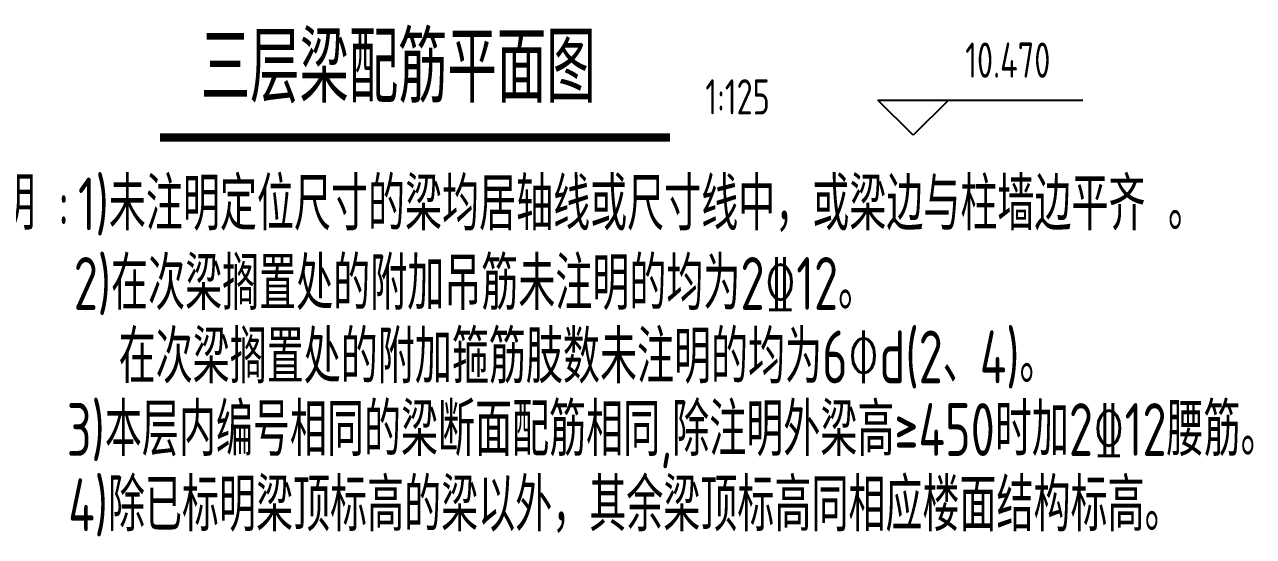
# Model space of a CAD drawing. Extents: x -2331248 to -1198620, y -977263 to -545844.
# Drawn here: x -1619148 to -1608693, y -845502 to -841145 of the extents above; entities that cross this region are included whole.
import ezdxf
from ezdxf.enums import TextEntityAlignment as Align

# ---------------------------------------------------------------- set-up
doc = ezdxf.new("R2010")
doc.units = 0
doc.header["$LTSCALE"] = 1000
doc.header["$MEASUREMENT"] = 0
for name, color, linetype in [('TEXT', 7, 'CONTINUOUS'), ('THIN', 7, 'CONTINUOUS'), ('中文', 7, 'CONTINUOUS'), ('图名下划线', 7, 'CONTINUOUS')]:
    doc.layers.add(name, color=color, linetype=linetype)
doc.styles.add('TSSD_NORM', font='Tssdeng.shx', dxfattribs={"width": 0.7, "bigfont": 'hztxt.shx'})
doc.styles.add('TSSD_REIN', font='Tssdeng.shx', dxfattribs={"width": 0.7, "bigfont": 'hztxt.shx'})

msp = doc.modelspace()

# ---------------------------------------------------------------- linework, layer by layer
at = {"layer": 'THIN'}
for p, q in [((-1611587.6, -842087.2, -508.4), (-1611887.6, -841787.2, -508.4)), ((-1611887.6, -841787.2, -508.4), (-1610145.6, -841787.2, -508.4)), ((-1611287.6, -841787.2, -508.4), (-1611587.6, -842087.2, -508.4))]:
    msp.add_line(p, q, dxfattribs=at)
at = {"layer": '图名下划线', "const_width": 70, "elevation": -508.4}
msp.add_lwpolyline([(-1617996.6, -842105.9), (-1613655.8, -842105.9)], dxfattribs=at)

# ---------------------------------------------------------------- texts
at = {"layer": 'TEXT', "width": 0.7}
for s, style, p in [('10.470', 'TSSD_REIN', (-1611144.9, -841687.2, -508.4)), ('1:125', 'TSSD_NORM', (-1613355.8, -842000, -508.4))]:
    msp.add_text(s, height=300, dxfattribs=dict(at, style=style)).set_placement(p, align=Align.BOTTOM_LEFT)
at = {"layer": '中文', "style": 'TSSD_REIN', "width": 0.7}
msp.add_text('三层梁配筋平面图', height=600, dxfattribs=at).set_placement((-1614289.1, -841809.9, -508.4), align=Align.RIGHT)
for s, p in [('说明 :', (-1619685.4, -842892.2, -559.3)), ('1)未注明定位尺寸的梁均居轴线或尺寸线中，或梁边与柱墙边平齐 。', (-1618693.6, -842896.6, -559.3)), ('2)在次梁搁置处的附加吊筋未注明的均为2%%13212。', (-1618729.7, -843573.5, 95798.9)), ('在次梁搁置处的附加箍筋肢数未注明的均为6%%130d(2、4)。', (-1618347.5, -844198.6, 95798.9)), ('3)本层内编号相同的梁断面配筋相同,除注明外梁高%%147450时加2%%13212腰筋。', (-1618788.9, -844816.9, -559.3)), ('4)除已标明梁顶标高的梁以外，其余梁顶标高同相应楼面结构标高。', (-1618776.6, -845458.1, -559.3))]:
    msp.add_text(s, height=450, dxfattribs=at).set_placement(p)

doc.saveas('drawing.dxf')
